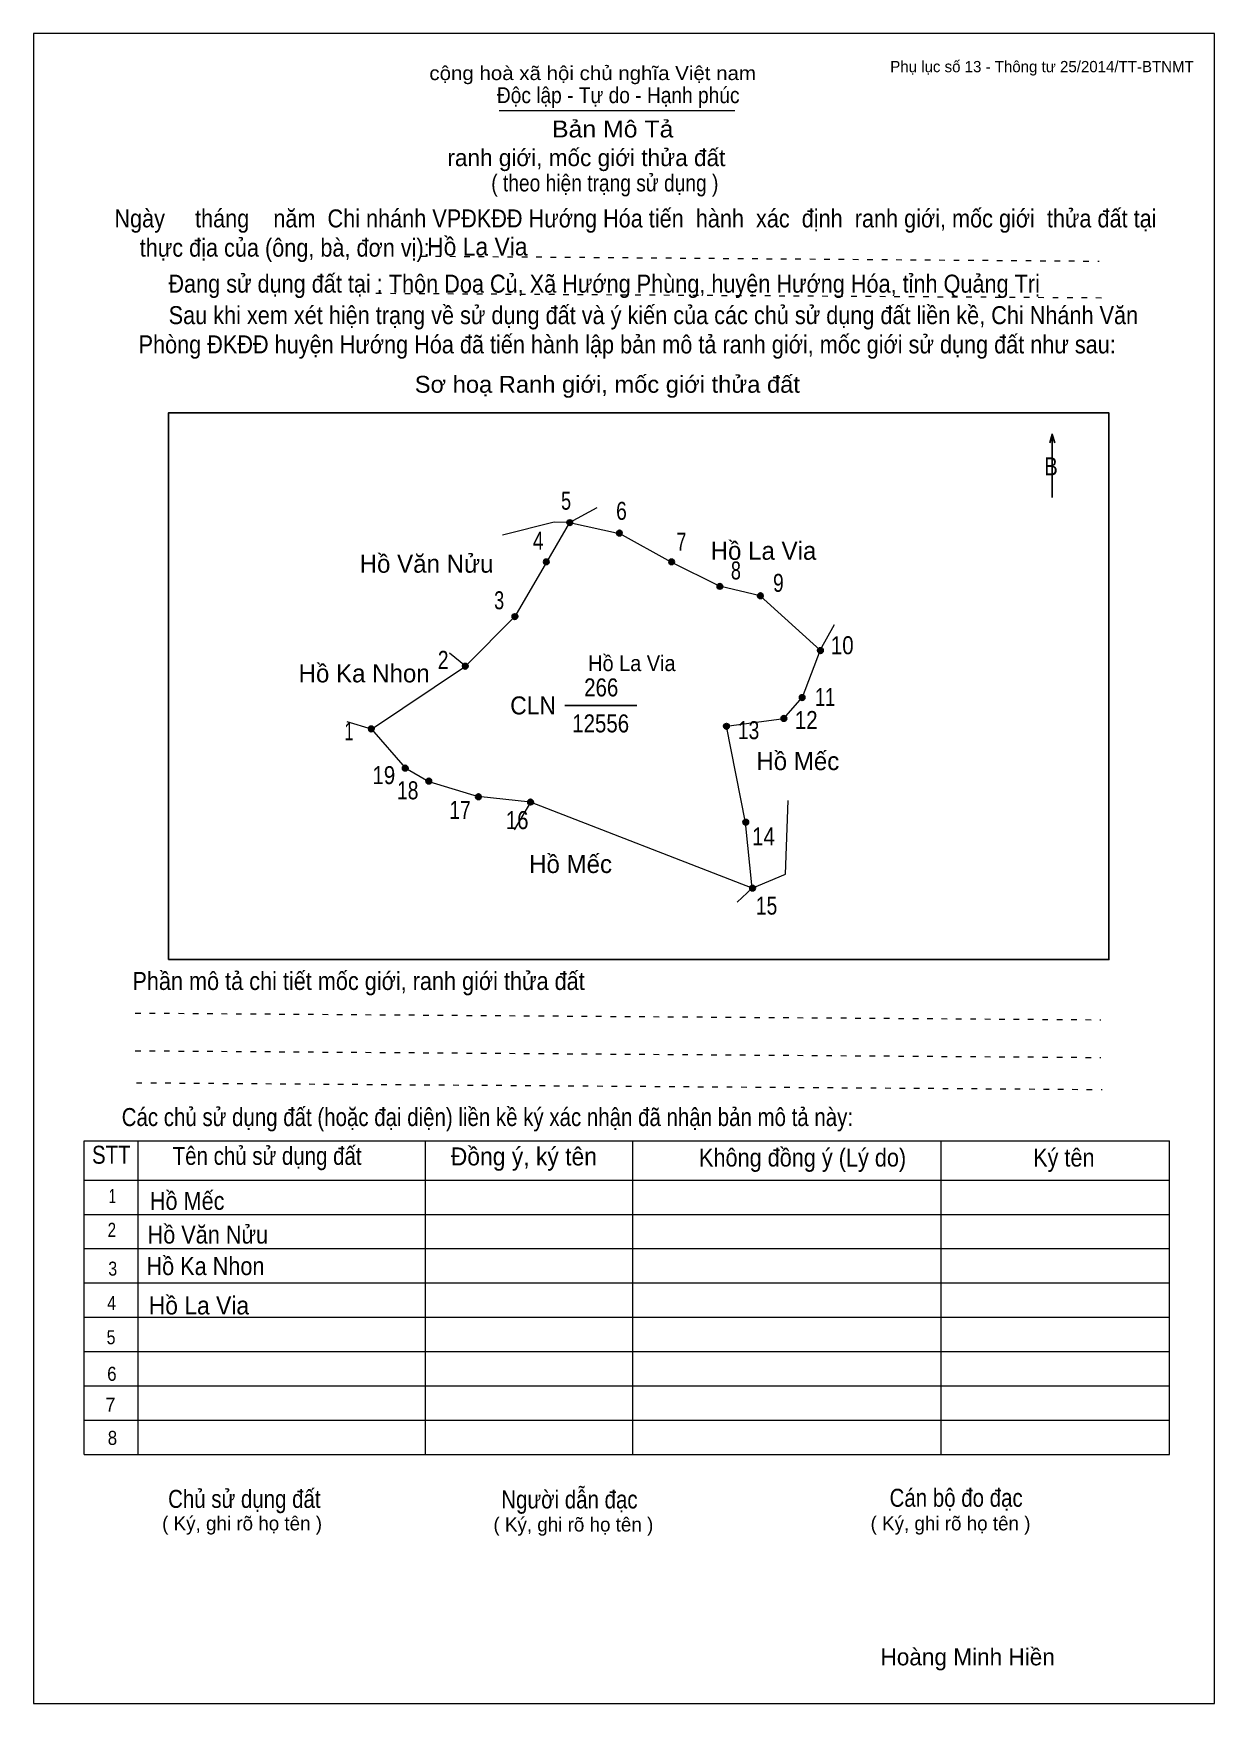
# Model space of a CAD drawing. Header units: centimetres. Extents: x 0 to 21, y 0 to 29.7.
import ezdxf
from ezdxf.enums import TextEntityAlignment as Align

# ---------------------------------------------------------------- set-up
doc = ezdxf.new("R2010")
doc.units = ezdxf.units.CM
doc.header["$LTSCALE"] = 0.13
doc.linetypes.add('DOTTED', pattern=[1.5, 0.3, -1.2])
for name, color, linetype, lineweight in [('1', 7, 'Continuous', 13), ('32', 7, 'Continuous', 25), ('33', 7, 'Continuous', 25), ('6', 7, 'Continuous', 13), ('62', 7, 'Continuous', 13)]:
    doc.layers.add(name, color=color, linetype=linetype, lineweight=lineweight)
for name, color, linetype in [('2', 7, 'Continuous'), ('34', 7, 'Continuous'), ('63', 7, 'Continuous')]:
    doc.layers.add(name, color=color, linetype=linetype)

msp = doc.modelspace()

# ---------------------------------------------------------------- hatches: boundary and pattern name
at = {"layer": '32'}
for points in [[(9.5857, 21, 1), (9.4857, 21, 1)], [(10.4679, 20.8143, 1), (10.3679, 20.8143, 1)], [(9.1679, 20.3036, 1), (9.0679, 20.3036, 1)], [(11.3964, 20.3036, 1), (11.2964, 20.3036, 1)], [(12.2535, 19.8671, 1), (12.1535, 19.8671, 1)], [(12.975, 19.7, 1), (12.875, 19.7, 1)], [(8.6107, 19.3286, 1), (8.5107, 19.3286, 1)], [(14.0429, 18.725, 1), (13.9429, 18.725, 1)], [(7.7286, 18.4464, 1), (7.6286, 18.4464, 1)], [(13.7179, 17.8893, 1), (13.6179, 17.8893, 1)], [(13.3929, 17.5179, 1), (13.2929, 17.5179, 1)], [(6.0571, 17.3321, 1), (5.9571, 17.3321, 1)], [(12.3714, 17.3786, 1), (12.2714, 17.3786, 1)], [(6.6607, 16.6357, 1), (6.5607, 16.6357, 1)], [(7.0786, 16.4036, 1), (6.9786, 16.4036, 1)], [(7.9607, 16.125, 1), (7.8607, 16.125, 1)], [(8.8893, 16.0321, 1), (8.7893, 16.0321, 1)], [(12.715, 15.6733, 1), (12.615, 15.6733, 1)], [(12.8357, 14.5, 1), (12.7357, 14.5, 1)]]:
    msp.add_hatch(color=256, dxfattribs=at).paths.add_polyline_path(points)

# ---------------------------------------------------------------- linework, layer by layer
at = {"layer": '1'}
msp.add_lwpolyline([(21, 0), (21, 29.7), (0, 29.7), (0, 0)], close=True, dxfattribs=at)
at = {"layer": '32'}
for centre in [(9.5357, 21), (10.4179, 20.8143), (9.1179, 20.3036), (11.3464, 20.3036), (12.2035, 19.8671), (12.925, 19.7), (8.5607, 19.3286), (13.9929, 18.725), (7.6786, 18.4464), (13.6679, 17.8893), (13.3429, 17.5179), (6.0071, 17.3321), (12.3214, 17.3786), (6.6107, 16.6357), (7.0286, 16.4036), (7.9107, 16.125), (8.8393, 16.0321), (12.665, 15.6733), (12.7857, 14.5)]:
    msp.add_circle(centre, 0.05, dxfattribs=at)
at = {"layer": '33'}
msp.add_line((9.45, 17.75), (10.73, 17.75), dxfattribs=at)
at = {"layer": '6'}
for p, q in [((9.53, 21), (10.02, 21.27)), ((9.53, 21), (10.42, 20.81)), ((7.68, 18.45), (8.56, 19.33)), ((13.99, 18.73), (14.24, 19.19)), ((13.99, 18.73), (13.67, 17.89)), ((6.01, 17.33), (7.68, 18.45)), ((7.68, 18.45), (7.4, 18.68)), ((6.01, 17.33), (5.58, 17.46)), ((8.84, 16.03), (7.91, 16.13)), ((12.78, 14.5), (12.51, 14.25))]:
    msp.add_line(p, q, dxfattribs=at)
for points in [[(9.53, 21), (9.26, 21.01), (8.34, 20.78)], [(9.53, 21), (9.12, 20.3), (8.56, 19.33)], [(13.99, 18.73), (12.92, 19.7), (12.2, 19.87), (11.34, 20.3), (10.42, 20.81)], [(12.78, 14.5), (12.66, 15.67), (12.32, 17.38), (13.34, 17.52), (13.67, 17.89)], [(6.01, 17.33), (6.61, 16.64), (7.03, 16.4), (7.91, 16.13)], [(12.78, 14.5), (13.37, 14.75), (13.42, 16.06)], [(12.78, 14.5), (8.84, 16.03), (8.55, 15.54)]]:
    msp.add_lwpolyline(points, dxfattribs=at)
at = {"layer": '62'}
for p, q in [((8.28, 28.33), (12.47, 28.33)), ((0.9, 10.01), (20.2, 10.01)), ((0.9, 4.43), (0.9, 10.01)), ((1.86, 4.43), (1.86, 10.01)), ((6.97, 4.43), (6.97, 9.99)), ((10.66, 4.43), (10.66, 9.99)), ((16.14, 4.43), (16.14, 10.01)), ((20.2, 4.43), (20.2, 10.01)), ((0.9, 9.31), (20.2, 9.31)), ((0.9, 8.7), (20.2, 8.7)), ((0.9, 8.09), (20.2, 8.09)), ((0.9, 7.48), (20.2, 7.48)), ((0.9, 6.87), (20.2, 6.87)), ((0.9, 6.26), (20.2, 6.26)), ((0.9, 5.65), (20.2, 5.65)), ((0.9, 5.04), (20.2, 5.04)), ((0.9, 4.43), (20.2, 4.43))]:
    msp.add_line(p, q, dxfattribs=at)
at = {"layer": '62', "linetype": 'DOTTED'}
for p, q in [((6.89, 25.74), (18.95, 25.65)), ((6.09, 25.08), (19.04, 25)), ((1.81, 12.28), (18.98, 12.16)), ((1.81, 11.61), (18.98, 11.49)), ((1.83, 11.04), (19, 10.92))]:
    msp.add_line(p, q, dxfattribs=at)
at = {"layer": '62', "lineweight": 25}
for p, q in [((18.11, 22.58), (18.11, 21.45)), ((18.11, 22.57), (18.07, 22.42)), ((18.11, 22.57), (18.16, 22.42))]:
    msp.add_line(p, q, dxfattribs=at)
msp.add_lwpolyline([(2.4, 13.23), (19.12, 13.23), (19.12, 22.95), (2.4, 22.95)], close=True, dxfattribs=at)

# ---------------------------------------------------------------- texts
at = {"layer": '2', "width": 0.95}
msp.add_text('Hồ La Via', height=0.2785, dxfattribs=at).set_placement((10.64, 18.36), align=Align.CENTER)
at = {"layer": '32'}
for s, width, p in [('5', 0.75, (9.47, 21.23)), ('6', 0.8, (10.455, 21.05)), ('4', 0.8, (8.975, 20.52)), ('7', 0.75, (11.52, 20.5)), ('8', 0.75, (12.49, 19.99)), ('9', 0.8, (13.245, 19.77)), ('3', 0.75, (8.28, 19.46)), ('2', 0.8, (7.285, 18.4)), ('10', 0.85, (14.38, 18.66)), ('11', 0.75, (14.075, 17.74)), ('12', 0.85, (13.74, 17.33)), ('1', 0.65, (5.61, 17.13)), ('13', 0.8, (12.715, 17.15)), ('19', 0.85, (6.23, 16.35)), ('18', 0.8, (6.655, 16.08)), ('17', 0.8, (7.585, 15.73)), ('16', 0.85, (8.6, 15.55)), ('14', 0.85, (12.98, 15.26)), ('15', 0.8, (13.035, 14.03))]:
    msp.add_text(s, height=0.32, dxfattribs=dict(at, width=width)).set_placement(p, align=Align.CENTER)
at = {"layer": '33'}
for s, p in [('Hồ La Via', (12.98, 20.34)), ('Hồ Văn Nửu', (6.99, 20.11)), ('Hồ Ka Nhon', (5.88, 18.16)), ('Hồ Mếc', (13.59, 16.6)), ('Hồ Mếc', (9.55, 14.77))]:
    msp.add_text(s, height=0.32, dxfattribs=at).set_placement(p, align=Align.CENTER)
at = {"layer": '33', "width": 0.85}
for s, p in [('266', (10.095, 17.91)), ('12556', (10.085, 17.27))]:
    msp.add_text(s, height=0.32, dxfattribs=at).set_placement(p, align=Align.CENTER)
at = {"layer": '33', "width": 0.95}
msp.add_text('CLN', height=0.32, dxfattribs=at).set_placement((9.29, 17.59), align=Align.RIGHT)
at = {"layer": '34'}
for s, width, p in [('Hồ La Via', 0.95, (7, 25.75)), ('Hồ Mếc', 0.9, (2.07, 8.78)), ('Hồ Văn Nửu', 0.9, (2.03, 8.18)), ('Hồ Ka Nhon', 0.9, (2.01, 7.62)), ('Hồ La Via', 0.95, (2.05, 6.92))]:
    msp.add_text(s, height=0.32, dxfattribs=dict(at, width=width)).set_placement(p)
at = {"layer": '62'}
for s, height, width, p in [('cộng hoà xã hội chủ nghĩa Việt nam', 0.2474, 1.1, (7.04, 28.87)), ('Độc lập - Tự do - Hạnh phúc', 0.2828, 0.9, (8.24, 28.46)), ('Bản Mô Tả', 0.3, 1.1, (9.22, 27.85)), ('( theo hiện trạng sử dụng )', 0.3, 0.85, (8.14, 26.89)), ('Ngày     tháng    năm  Chi nhánh VPĐKĐĐ Hướng Hóa tiến  hành  xác  định  ranh giới, mốc giới  thửa đất tại ', 0.32, 0.9, (1.44, 26.25)), ('thực địa của (ông, bà, đơn vị): ', 0.32, 0.9, (1.89, 25.73)), ('Đang sử dụng đất tại : Thôn Doa Củ, Xã Hướng Phùng, huyện Hướng Hóa, tỉnh Quảng Trị', 0.32, 0.9, (2.4, 25.09)), ('     Sau khi xem xét hiện trạng về sử dụng đất và ý kiến của các chủ sử dụng đất liền kề, Chi Nhánh Văn ', 0.32, 0.9, (1.87, 24.53)), ('Phòng ĐKĐĐ huyện Hướng Hóa đã tiến hành lập bản mô tả ranh giới, mốc giới sử dụng đất như sau:', 0.32, 0.9, (1.87, 24.01)), ('Sơ hoạ Ranh giới, mốc giới thửa đất', 0.3, 1.05, (6.78, 23.31)), ('B', 0.32, 0.85, (17.97, 21.84)), ('Phần mô tả chi tiết mốc giới, ranh giới thửa đất ', 0.32, 0.9, (1.76, 12.69)), ('Các chủ sử dụng đất (hoặc đại diện) liền kề ký xác nhận đã nhận bản mô tả này:', 0.32, 0.85, (1.57, 10.27))]:
    msp.add_text(s, height=height, dxfattribs=dict(at, width=width)).set_placement(p)
msp.add_text('ranh giới, mốc giới thửa đất', height=0.3, dxfattribs=at).set_placement((7.36, 27.34))
for s, height, width, p in [('STT', 0.32, 0.85, (1.385, 9.6)), ('Tên chủ sử dụng đất', 0.32, 0.85, (4.155, 9.58)), ('Đồng ý, ký tên', 0.32, 0.95, (8.72, 9.57)), ('Không đồng ý (Lý do)', 0.32, 0.9, (13.675, 9.55)), ('Ký tên', 0.32, 0.9, (18.32, 9.55)), ('1', 0.25, 0.7, (1.405, 8.9)), ('2', 0.25, 0.8, (1.395, 8.3)), ('3', 0.25, 0.85, (1.41, 7.61)), ('4', 0.25, 0.85, (1.39, 7)), ('5', 0.25, 0.85, (1.38, 6.39)), ('6', 0.25, 0.9, (1.395, 5.74)), ('7', 0.25, 0.95, (1.37, 5.19)), ('8', 0.25, 0.9, (1.405, 4.6)), ('Người dẫn đạc', 0.32, 0.85, (9.53, 3.47)), ('Chủ sử dụng đất', 0.32, 0.85, (3.75, 3.48)), ('Cán bộ đo đạc', 0.32, 0.85, (16.405, 3.5))]:
    msp.add_text(s, height=height, dxfattribs=dict(at, width=width)).set_placement(p, align=Align.CENTER)
for p in [(3.71, 3.08), (9.6, 3.06), (16.305, 3.08)]:
    msp.add_text('( Ký, ghi rõ họ tên )', height=0.25, dxfattribs=at).set_placement(p, align=Align.CENTER)
at = {"layer": '63'}
msp.add_text('Phụ lục số 13 - Thông tư 25/2014/TT-BTNMT', height=0.2, dxfattribs=at).set_placement((20.63, 29.01), align=Align.RIGHT)
msp.add_text('Hoàng Minh Hiền', height=0.3, dxfattribs=at).set_placement((16.61, 0.68), align=Align.CENTER)

doc.saveas('drawing.dxf')
